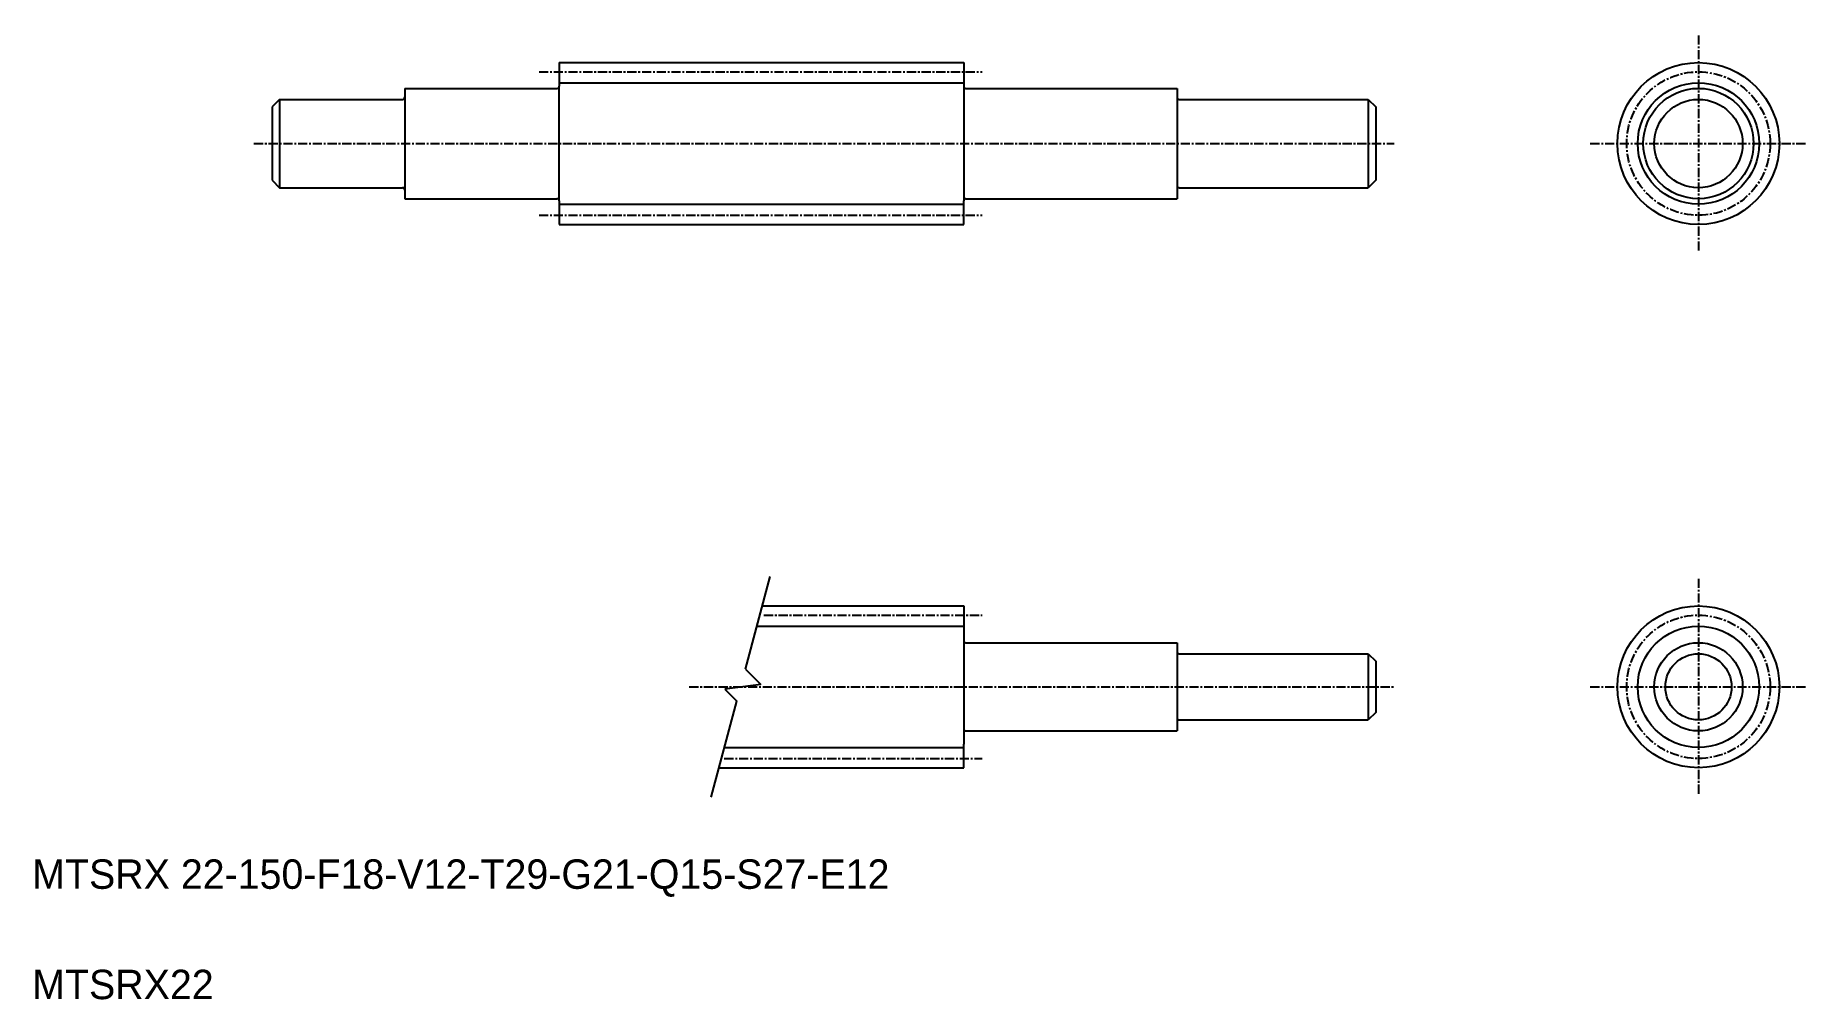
# Model space of a CAD drawing. Extents: x -70 to 171, y 49 to 180.
import ezdxf

# ---------------------------------------------------------------- set-up
doc = ezdxf.new("R2010")
doc.units = 0
doc.linetypes.add('CENTER', pattern=[2, 1.25, -0.25, 0.25, -0.25])
doc.layers.get('0').update_dxf_attribs({"linetype": 'CONTINUOUS'})
doc.layers.add('CENTER', color=1, linetype='CENTER')

msp = doc.modelspace()

# ---------------------------------------------------------------- linework, layer by layer
at = {"color": 7, "linetype": 'CONTINUOUS'}
for p, q in [((1.33, 176.07), (56.33, 176.07)), ((1.33, 176.07), (1.33, 172.87)), ((56.33, 176.07), (56.33, 172.87)), ((-36.67, 171.07), (-37.67, 170.07)), ((-36.67, 171.07), (-36.67, 159.07)), ((-36.67, 171.07), (-19.97, 171.07)), ((-19.67, 172.57), (-19.67, 157.57)), ((-19.67, 172.57), (1.03, 172.57)), ((1.33, 157.27), (1.33, 172.87)), ((56.33, 172.87), (56.33, 157.27)), ((56.63, 172.57), (85.33, 172.57)), ((85.33, 172.57), (85.33, 157.57)), ((85.63, 171.07), (111.33, 171.07)), ((111.33, 171.07), (111.33, 159.07)), ((111.33, 171.07), (112.33, 170.07)), ((-37.67, 170.07), (-37.67, 160.07)), ((112.33, 170.07), (112.33, 160.07)), ((-37.67, 167.57), (-37.67, 167.57)), ((-37.67, 165.07), (-37.67, 165.07)), ((-37.67, 160.07), (-36.67, 159.07)), ((-36.67, 159.07), (-19.97, 159.07)), ((85.63, 159.07), (111.33, 159.07)), ((112.33, 160.07), (111.33, 159.07)), ((-19.67, 157.57), (1.03, 157.57)), ((1.33, 157.27), (1.33, 154.07)), ((56.33, 154.07), (56.33, 157.27)), ((56.63, 157.57), (85.33, 157.57)), ((1.33, 154.07), (56.33, 154.07)), ((28.94, 102.21), (56.33, 102.21)), ((56.33, 102.21), (56.33, 99.01)), ((56.33, 99.01), (56.33, 83.41)), ((56.63, 97.21), (85.33, 97.21)), ((85.33, 97.21), (85.33, 85.21)), ((85.63, 95.71), (111.33, 95.71)), ((111.33, 95.71), (111.33, 86.71)), ((111.33, 95.71), (112.33, 94.71)), ((112.33, 94.71), (112.33, 87.71)), ((85.63, 86.71), (111.33, 86.71)), ((112.33, 87.71), (111.33, 86.71)), ((56.63, 85.21), (85.33, 85.21)), ((56.33, 80.21), (56.33, 83.41)), ((23.04, 80.21), (56.33, 80.21))]:
    msp.add_line(p, q, dxfattribs=at)
at = {"color": 3, "linetype": 'CONTINUOUS'}
for p, q in [((1.33, 173.32), (56.33, 173.32)), ((1.33, 156.82), (56.33, 156.82)), ((26.64, 93.63), (30.01, 106.21)), ((28.2, 99.46), (56.33, 99.46)), ((28.74, 91.53), (23.83, 90.89)), ((26.64, 93.63), (28.74, 91.53)), ((21.97, 76.21), (25.47, 89.26)), ((23.83, 90.89), (25.47, 89.26)), ((23.78, 82.96), (56.33, 82.96))]:
    msp.add_line(p, q, dxfattribs=at)
at = {"color": 7, "linetype": 'CONTINUOUS'}
for centre, radius in [((156.21, 165.07), 11), ((156.21, 165.07), 7.5), ((156.21, 165.07), 6), ((156.21, 91.21), 11), ((156.21, 91.21), 6), ((156.21, 91.21), 4.5)]:
    msp.add_circle(centre, radius, dxfattribs=at)
at = {"color": 3, "linetype": 'CONTINUOUS'}
for centre in [(156.21, 165.07), (156.21, 91.21)]:
    msp.add_circle(centre, 8.25, dxfattribs=at)
at = {"color": 7, "linetype": 'CONTINUOUS'}
for centre, start, end in [((-19.97, 171.37), 270, 0), ((1.03, 172.87), 270, 0), ((56.63, 172.87), 180, 270), ((85.63, 171.37), 180, 270), ((-19.97, 158.77), 360, 90), ((85.63, 158.77), 90, 180), ((1.03, 157.27), 0, 90), ((56.63, 157.27), 90, 180), ((56.63, 97.51), 180, 270), ((85.63, 96.01), 180, 270), ((85.63, 86.41), 90, 180), ((56.63, 84.91), 90, 180)]:
    msp.add_arc(centre, 0.3, start, end, dxfattribs=at)
at = {"layer": 'CENTER', "color": 1, "linetype": 'CENTER'}
for p, q in [((156.21, 179.77), (156.21, 150.37)), ((-1.41, 174.82), (58.83, 174.82)), ((-40.17, 165.07), (114.83, 165.07)), ((141.51, 165.07), (170.91, 165.07)), ((-1.41, 155.32), (58.83, 155.32)), ((156.21, 105.91), (156.21, 76.51)), ((29.16, 100.96), (58.83, 100.96)), ((19, 91.21), (114.83, 91.21)), ((141.51, 91.21), (170.91, 91.21)), ((23.78, 81.46), (58.83, 81.46))]:
    msp.add_line(p, q, dxfattribs=at)
for centre in [(156.21, 165.07), (156.21, 91.21)]:
    msp.add_circle(centre, 9.75, dxfattribs=at)

# ---------------------------------------------------------------- texts
at = {"color": 7, "linetype": 'CONTINUOUS'}
for s, p in [('MTSRX 22-150-F18-V12-T29-G21-Q15-S27-E12', (-70.31, 63.75)), ('MTSRX22', (-70.31, 48.75))]:
    msp.add_text(s, height=4, dxfattribs=at).set_placement(p)

doc.saveas('drawing.dxf')
